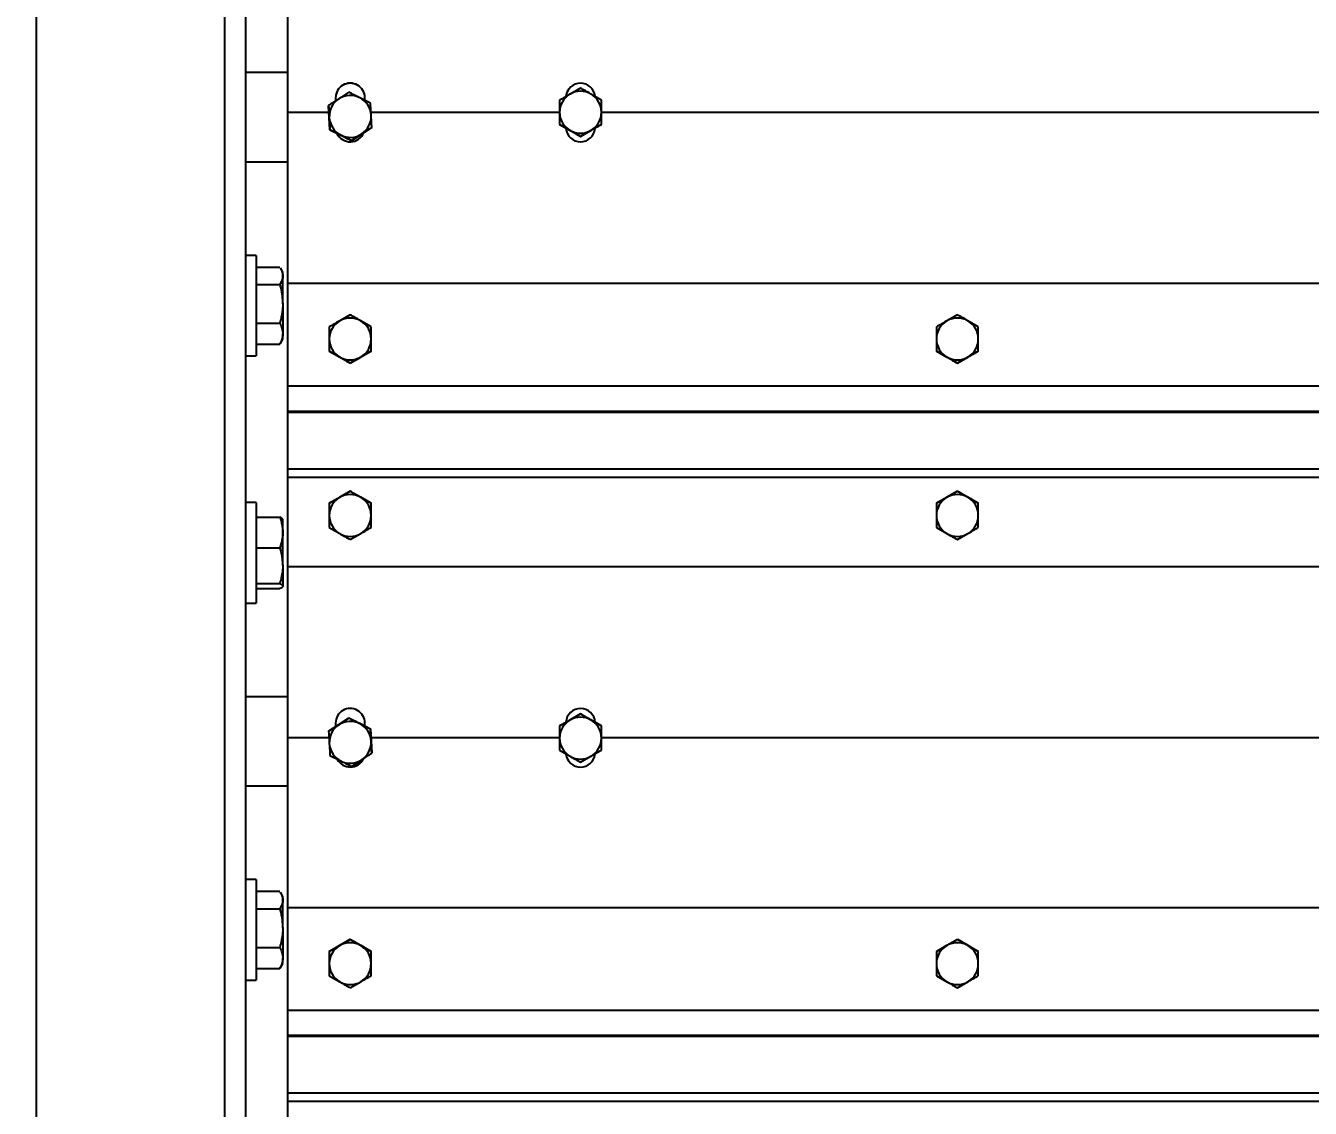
# Model space of a CAD drawing. Header units: millimetres. Extents: x -361 to 14022, y -1822 to 1455.
# Drawn here: x 3756.22 to 3781.78, y 868.5 to 890.03 of the extents above; entities that cross this region are included whole.
import ezdxf

# ---------------------------------------------------------------- set-up
doc = ezdxf.new("R2010")
doc.units = ezdxf.units.MM
doc.styles.add('SLDTEXTSTYLE0', font='TXT', dxfattribs={"width": 0.75})
doc.dimstyles.new('SLDDIMSTYLE0', dxfattribs={"dimtxt": 2.116667, "dimasz": 1.5, "dimexe": 0, "dimexo": 0.0625, "dimgap": 0.529167, "dimtad": 1, "dimdec": 1, "dimlfac": 12, "dimrnd": 1e-09, "dimzin": 4, "dimdsep": 46, "dimtxsty": 'SLDTEXTSTYLE0', "dimsah": 1, "dimcen": 0.09, "dimadec": 0, "dimazin": 1, "dimtfac": 1, "dimtdec": 1, "dimtofl": 0, "dimtmove": 0, "dimatfit": 3, "dimfxl": 1, "dimfrac": 2, "dimtolj": 1, "dimtzin": 12, "dimarcsym": 0})

# ---------------------------------------------------------------- blocks, each defined once
blk = doc.blocks.new('*D21')
at = {"color": 0, "linetype": 'Continuous', "lineweight": -2, "transparency": 16777216}
for p, q in [((3760.528, 949.057), (3750.446, 949.057)), ((3750.446, 947.557), (3750.446, 816.39)), ((3756.361, 814.89), (3750.446, 814.89))]:
    blk.add_line(p, q, dxfattribs=at)
at = {"color": 0, "linetype": 'Continuous', "transparency": 16777216}
for points in [[(3750.196, 947.557), (3750.696, 947.557), (3750.446, 949.057)], [(3750.196, 816.39), (3750.696, 816.39), (3750.446, 814.89)]]:
    blk.add_solid(points, dxfattribs=at)
at = {"layer": 'Defpoints', "color": 0, "linetype": 'Continuous', "transparency": 16777216}
for p in [(3760.591, 949.057), (3750.446, 814.89), (3756.424, 814.89)]:
    blk.add_point(p, dxfattribs=at)
at = {"color": 0, "linetype": 'Continuous', "lineweight": 18, "transparency": 16777216, "insert": (3747.8, 892.975), "char_height": 2.1167, "attachment_point": 2, "rotation": 90, "style": 'SLDTEXTSTYLE0'}
blk.add_mtext('\\A1;1710', dxfattribs=at)

msp = doc.modelspace()

# ---------------------------------------------------------------- linework, layer by layer
at = {"color": 7, "linetype": 'Continuous', "lineweight": 25}
for p, q in [((3756.423854, 949.056984), (3756.423854, 814.890317)), ((3760.173854, 949.056984), (3760.173854, 814.890317)), ((3760.590521, 944.473651), (3760.590521, 819.473651)), ((3761.423854, 891.692066), (3761.423854, 888.309561)), ((3761.423854, 889.103501), (3760.590521, 889.103501)), ((3762.647283, 888.710162), (3762.44591, 888.578949)), ((3767.257188, 888.794225), (3767.048854, 888.674334)), ((3767.673854, 888.553675), (3767.465521, 888.674334)), ((3762.244538, 888.444022), (3762.244538, 888.446969)), ((3762.257824, 888.20384), (3762.244538, 888.444022)), ((3762.382188, 888.600406), (3762.382188, 888.537204)), ((3763.076599, 888.49299), (3762.861941, 888.60196)), ((3762.965521, 888.549378), (3762.965521, 888.600406)), ((3762.251976, 888.309561), (3761.423854, 888.309561)), ((3761.423854, 888.309561), (3761.423854, 884.908311)), ((3762.27111, 887.963657), (3762.257824, 888.20384)), ((3766.840521, 888.309561), (3763.086766, 888.309561)), ((3789.340521, 888.309561), (3767.673854, 888.309561)), ((3762.27111, 887.963657), (3762.27111, 887.966603)), ((3762.27111, 887.966603), (3762.485768, 887.858401)), ((3762.485768, 887.855071), (3762.27111, 887.963657)), ((3762.700426, 887.749431), (3762.901799, 887.881412)), ((3762.901799, 887.878082), (3762.700426, 887.746485)), ((3763.103171, 888.009678), (3762.901799, 887.878082)), ((3763.103171, 888.009678), (3763.103171, 888.012625)), ((3766.840521, 888.072576), (3767.048854, 887.952685)), ((3767.048854, 887.949355), (3766.840521, 888.069629)), ((3767.257188, 887.82908), (3767.048854, 887.949355)), ((3767.257188, 887.832026), (3767.465521, 887.952685)), ((3767.465521, 887.949355), (3767.257188, 887.82908)), ((3767.673854, 888.069629), (3767.465521, 887.949355)), ((3762.501888, 887.846917), (3762.469994, 887.86305)), ((3762.700426, 887.746485), (3762.485768, 887.855071)), ((3762.700426, 887.746485), (3762.700426, 887.749431)), ((3767.257188, 887.82908), (3767.257188, 887.832026)), ((3760.590521, 887.328501), (3761.423854, 887.328501)), ((3760.798854, 885.466001), (3760.590521, 885.466001)), ((3760.798854, 885.466001), (3760.798854, 884.084151)), ((3760.798854, 885.234811), (3761.272644, 885.234811)), ((3761.332188, 885.132667), (3761.28421, 885.215768)), ((3761.332188, 885.059505), (3761.332188, 885.132667)), ((3761.332188, 884.499792), (3761.332188, 885.059505)), ((3760.798854, 884.884198), (3761.272644, 884.884198)), ((3884.757188, 884.908311), (3761.423854, 884.908311)), ((3761.423854, 884.908311), (3761.423854, 882.861482)), ((3761.332188, 884.499792), (3761.332188, 883.906288)), ((3760.798854, 884.115387), (3761.272644, 884.115387)), ((3760.798854, 884.084151), (3760.798854, 883.466001)), ((3762.673854, 884.284582), (3762.465521, 884.16469)), ((3763.090521, 884.044032), (3762.882188, 884.16469)), ((3774.757188, 884.284582), (3774.548854, 884.16469)), ((3775.173854, 884.044032), (3774.965521, 884.16469)), ((3761.28421, 883.716233), (3761.332188, 883.799334)), ((3761.332188, 883.799334), (3761.332188, 883.906288)), ((3760.798854, 883.69719), (3761.272644, 883.69719)), ((3761.272644, 883.69719), (3761.28267, 883.717122)), ((3762.257188, 883.562932), (3762.465521, 883.443041)), ((3762.465521, 883.440033), (3762.257188, 883.560308)), ((3763.090521, 883.560308), (3762.882188, 883.440033)), ((3774.340521, 883.562932), (3774.548854, 883.443041)), ((3774.548854, 883.440033), (3774.340521, 883.560308)), ((3775.173854, 883.560308), (3774.965521, 883.440033)), ((3760.590521, 883.466001), (3760.798854, 883.466001)), ((3762.673854, 883.319758), (3762.465521, 883.440033)), ((3762.673854, 883.322382), (3762.882188, 883.443041)), ((3762.882188, 883.440033), (3762.673854, 883.319758)), ((3762.673854, 883.319758), (3762.673854, 883.322382)), ((3774.757188, 883.319758), (3774.548854, 883.440033)), ((3774.757188, 883.322382), (3774.965521, 883.443041)), ((3774.965521, 883.440033), (3774.757188, 883.319758)), ((3774.757188, 883.319758), (3774.757188, 883.322382)), ((3884.757188, 882.861482), (3761.423854, 882.861482)), ((3761.423854, 882.861482), (3761.423854, 882.361627)), ((3884.757188, 882.361627), (3761.423854, 882.361627)), ((3761.423854, 882.361627), (3761.423854, 882.338157)), ((3884.757188, 882.338157), (3761.423854, 882.338157)), ((3761.423854, 882.338157), (3761.423854, 881.215491)), ((3884.757188, 881.215491), (3761.423854, 881.215491)), ((3761.423854, 881.215491), (3761.423854, 881.04884)), ((3884.757188, 881.04884), (3761.423854, 881.04884)), ((3761.423854, 881.04884), (3761.423854, 881.047697)), ((3884.757188, 881.047697), (3761.423854, 881.047697)), ((3761.423854, 881.047697), (3761.423854, 879.273255)), ((3762.465521, 880.658006), (3762.673854, 880.778276)), ((3762.673854, 880.774787), (3762.465521, 880.654006)), ((3762.673854, 880.778276), (3762.673854, 880.774787)), ((3762.673854, 880.778276), (3762.882188, 880.658006)), ((3774.548854, 880.658006), (3774.757188, 880.778276)), ((3774.757188, 880.774787), (3774.548854, 880.654006)), ((3774.757188, 880.778276), (3774.757188, 880.774787)), ((3774.757188, 880.778276), (3774.965521, 880.658006)), ((3760.798854, 880.549334), (3760.590521, 880.549334)), ((3760.798854, 880.549334), (3760.798854, 879.167485)), ((3762.257188, 880.537736), (3762.465521, 880.658006)), ((3762.882188, 880.658006), (3763.090521, 880.537736)), ((3763.090521, 880.534247), (3762.882188, 880.654006)), ((3774.340521, 880.537736), (3774.548854, 880.658006)), ((3774.965521, 880.658006), (3775.173854, 880.537736)), ((3775.173854, 880.534247), (3774.965521, 880.654006)), ((3760.798854, 880.260802), (3761.272644, 880.260802)), ((3761.332188, 879.955652), (3761.332188, 880.216)), ((3761.332188, 879.294768), (3761.332188, 879.955652)), ((3762.257188, 880.053167), (3762.465521, 879.932386)), ((3774.340521, 880.053167), (3774.548854, 879.932386)), ((3762.673854, 879.812627), (3762.882188, 879.932386)), ((3774.757188, 879.812627), (3774.965521, 879.932386)), ((3760.798854, 879.650502), (3761.272644, 879.650502)), ((3761.332188, 879.294768), (3761.332188, 878.888449)), ((3884.757188, 879.273255), (3761.423854, 879.273255)), ((3761.423854, 879.273255), (3761.423854, 875.869053)), ((3760.798854, 879.167485), (3760.798854, 878.549334)), ((3760.798854, 878.939033), (3761.272644, 878.939033)), ((3760.798854, 878.837865), (3761.272644, 878.837865)), ((3760.590521, 878.549334), (3760.798854, 878.549334)), ((3761.423854, 876.686834), (3760.590521, 876.686834)), ((3762.244538, 876.002068), (3762.44591, 876.133659)), ((3762.382188, 876.161764), (3762.382188, 876.092019)), ((3762.44591, 876.133659), (3762.647283, 876.265251)), ((3762.647283, 876.261332), (3762.44591, 876.129231)), ((3762.647283, 876.265251), (3762.647283, 876.261332)), ((3762.647283, 876.265251), (3762.861941, 876.156669)), ((3762.843322, 876.166087), (3762.8801, 876.147484)), ((3762.861941, 876.156669), (3763.076599, 876.048088)), ((3763.076599, 876.044169), (3762.861941, 876.15224)), ((3762.965521, 876.104275), (3762.965521, 876.161764)), ((3766.840521, 876.10877), (3767.048854, 876.22904)), ((3767.048854, 876.22904), (3767.257188, 876.34931)), ((3767.257188, 876.345392), (3767.048854, 876.224612)), ((3767.257188, 876.34931), (3767.257188, 876.345392)), ((3767.257188, 876.34931), (3767.465521, 876.22904)), ((3767.465521, 876.22904), (3767.673854, 876.10877)), ((3767.673854, 876.104852), (3767.465521, 876.224612)), ((3762.251661, 875.869053), (3761.423854, 875.869053)), ((3761.423854, 875.869053), (3761.423854, 872.489778)), ((3762.244538, 876.002068), (3762.244538, 875.99815)), ((3763.076599, 876.048088), (3763.076599, 876.044169)), ((3763.076599, 876.048088), (3763.089885, 875.807915)), ((3766.840521, 875.869053), (3763.086503, 875.869053)), ((3789.340521, 875.869053), (3767.673854, 875.869053)), ((3763.08957, 875.813605), (3763.090137, 875.803364)), ((3763.089885, 875.807915), (3763.103171, 875.567742)), ((3766.840521, 875.623772), (3767.048854, 875.502992)), ((3762.27111, 875.517804), (3762.485768, 875.408712)), ((3762.700426, 875.300641), (3762.901799, 875.431722)), ((3763.103171, 875.567742), (3763.103171, 875.563824)), ((3767.257188, 875.383232), (3767.465521, 875.502992)), ((3760.590521, 874.911834), (3761.423854, 874.911834)), ((3760.798854, 873.049334), (3760.590521, 873.049334)), ((3760.798854, 873.049334), (3760.798854, 871.667485)), ((3760.798854, 872.818145), (3761.272644, 872.818145)), ((3761.332188, 872.716001), (3761.28421, 872.799101)), ((3761.332188, 872.642838), (3761.332188, 872.716001)), ((3761.332188, 872.083126), (3761.332188, 872.642838)), ((3760.798854, 872.467531), (3761.272644, 872.467531)), ((3884.757188, 872.489778), (3761.423854, 872.489778)), ((3761.423854, 872.489778), (3761.423854, 870.443032)), ((3761.332188, 872.083126), (3761.332188, 871.489622)), ((3762.465521, 871.742178), (3762.673854, 871.862448)), ((3762.673854, 871.858959), (3762.465521, 871.738178)), ((3762.673854, 871.862448), (3762.673854, 871.858959)), ((3762.673854, 871.862448), (3762.882188, 871.742178)), ((3774.548854, 871.742178), (3774.757188, 871.862448)), ((3774.757188, 871.858959), (3774.548854, 871.738178)), ((3774.757188, 871.862448), (3774.757188, 871.858959)), ((3774.757188, 871.862448), (3774.965521, 871.742178)), ((3760.798854, 871.69872), (3761.272644, 871.69872)), ((3760.798854, 871.667485), (3760.798854, 871.049334)), ((3762.257188, 871.621908), (3762.465521, 871.742178)), ((3762.882188, 871.742178), (3763.090521, 871.621908)), ((3763.090521, 871.618419), (3762.882188, 871.738178)), ((3774.340521, 871.621908), (3774.548854, 871.742178)), ((3774.965521, 871.742178), (3775.173854, 871.621908)), ((3775.173854, 871.618419), (3774.965521, 871.738178)), ((3760.798854, 871.280523), (3761.272644, 871.280523)), ((3761.272644, 871.280523), (3761.28267, 871.300456)), ((3761.28421, 871.299566), (3761.332188, 871.382667)), ((3761.332188, 871.382667), (3761.332188, 871.489622)), ((3760.590521, 871.049334), (3760.798854, 871.049334)), ((3762.257188, 871.137339), (3762.465521, 871.016558)), ((3762.673854, 870.896799), (3762.882188, 871.016558)), ((3774.340521, 871.137339), (3774.548854, 871.016558)), ((3774.757188, 870.896799), (3774.965521, 871.016558)), ((3884.757188, 870.443032), (3761.423854, 870.443032)), ((3761.423854, 870.443032), (3761.423854, 869.950482)), ((3884.757188, 869.950482), (3761.423854, 869.950482)), ((3761.423854, 869.950482), (3761.423854, 869.929013)), ((3884.757188, 869.929013), (3761.423854, 869.929013)), ((3761.423854, 869.929013), (3761.423854, 868.799046)), ((3884.757188, 868.799046), (3761.423854, 868.799046)), ((3761.423854, 868.799046), (3761.423854, 868.633247)), ((3884.757188, 868.633247), (3761.423854, 868.633247)), ((3761.423854, 868.633247), (3761.423854, 866.858733))]:
    msp.add_line(p, q, dxfattribs=at)
for centre, radius, start, end in [((3762.673855, 888.23014), 0.416685, 63.1672866, 123.1643271), ((3767.257162, 888.313505), 0.416641, 119.9979362, 179.999425), ((3767.257188, 888.313469), 0.416685, 60.0014888, 119.9985112), ((3767.257214, 888.313505), 0.416641, 0.000575, 60.0020638), ((3762.673826, 888.230178), 0.416638, 123.1638654, 183.1656296), ((3762.673878, 888.230175), 0.416644, 3.1667725, 63.1679678), ((3762.673831, 888.230186), 0.416644, 183.1667725, 243.1679678), ((3762.673883, 888.230183), 0.416638, 303.1638654, 3.1656296), ((3767.257162, 888.313514), 0.416641, 180.000575, 240.0020638), ((3767.257214, 888.313514), 0.416641, 299.9979362, 359.999425), ((3762.673854, 888.230221), 0.416685, 243.1672866, 303.1643271), ((3767.257188, 888.31355), 0.416685, 240.0014888, 299.9985112), ((3762.673828, 883.803862), 0.416641, 119.9979362, 179.999425), ((3762.673854, 883.803825), 0.416685, 60.0014888, 119.9985112), ((3762.67388, 883.803862), 0.416641, 0.000575, 60.0020638), ((3774.757162, 883.803862), 0.416641, 119.9979362, 179.999425), ((3774.757188, 883.803825), 0.416685, 60.0014888, 119.9985112), ((3774.757214, 883.803862), 0.416641, 0.000575, 60.0020638), ((3762.673828, 883.80387), 0.416641, 180.000575, 240.0020638), ((3762.67388, 883.80387), 0.416641, 299.9979362, 359.999425), ((3774.757162, 883.80387), 0.416641, 180.000575, 240.0020638), ((3774.757214, 883.80387), 0.416641, 299.9979362, 359.999425), ((3762.673854, 883.803907), 0.416685, 240.0014888, 299.9985112), ((3774.757188, 883.803907), 0.416685, 240.0014888, 299.9985112), ((3762.673808, 880.293189), 0.416621, 119.9963499, 179.9989831), ((3762.673854, 880.293124), 0.4167, 60.0026331, 119.9973669), ((3762.6739, 880.293189), 0.416621, 0.0010169, 60.0036501), ((3774.757142, 880.293189), 0.416621, 119.9963499, 179.9989831), ((3774.757188, 880.293124), 0.4167, 60.0026331, 119.9973669), ((3774.757234, 880.293189), 0.416621, 0.0010169, 60.0036501), ((3762.673808, 880.293204), 0.416621, 180.0010169, 240.0036501), ((3762.6739, 880.293204), 0.416621, 299.9963499, 359.9989831), ((3774.757142, 880.293204), 0.416621, 180.0010169, 240.0036501), ((3774.757234, 880.293204), 0.416621, 299.9963499, 359.9989831), ((3762.673854, 880.293268), 0.4167, 240.0026331, 299.9973669), ((3774.757188, 880.293268), 0.4167, 240.0026331, 299.9973669), ((3762.673804, 875.780471), 0.416616, 123.1622441, 183.1653642), ((3762.673855, 875.780404), 0.4167, 63.1682947, 123.1630606), ((3762.673896, 875.780466), 0.416626, 3.1673857, 63.1694997), ((3767.257142, 875.863794), 0.416621, 119.9963499, 179.9989831), ((3767.257188, 875.86373), 0.4167, 60.0026331, 119.9973669), ((3767.257234, 875.863794), 0.416621, 0.0010169, 60.0036501), ((3767.257142, 875.863809), 0.416621, 180.0010169, 240.0036501), ((3767.257234, 875.863809), 0.416621, 299.9963499, 359.9989831), ((3762.673813, 875.780486), 0.416626, 183.1673857, 243.1694997), ((3762.673905, 875.780481), 0.416616, 303.1622441, 3.1653642), ((3762.673854, 875.780548), 0.4167, 243.1682947, 303.1630606), ((3767.257188, 875.863874), 0.4167, 240.0026331, 299.9973669), ((3762.673854, 871.377296), 0.4167, 60.0026331, 119.9973669), ((3774.757188, 871.377296), 0.4167, 60.0026331, 119.9973669), ((3762.673808, 871.377361), 0.416621, 119.9963499, 179.9989831), ((3762.6739, 871.377361), 0.416621, 0.0010169, 60.0036501), ((3774.757142, 871.377361), 0.416621, 119.9963499, 179.9989831), ((3774.757234, 871.377361), 0.416621, 0.0010169, 60.0036501), ((3762.673808, 871.377376), 0.416621, 180.0010169, 240.0036501), ((3762.6739, 871.377376), 0.416621, 299.9963499, 359.9989831), ((3774.757142, 871.377376), 0.416621, 180.0010169, 240.0036501), ((3774.757234, 871.377376), 0.416621, 299.9963499, 359.9989831), ((3762.673854, 871.37744), 0.4167, 240.0026331, 299.9973669), ((3774.757188, 871.37744), 0.4167, 240.0026331, 299.9973669)]:
    msp.add_arc(centre, radius, start, end, dxfattribs=at)
for centre, major_axis, ratio, start_param, end_param in [((3762.673854, 888.600406), (0.291667, 0), 0.99718384, 0, 3.141592654), ((3762.673854, 888.599517), (0.291667, 0), 0.99718384, 0, 3.141592654), ((3767.257188, 888.600406), (0.291667, 0), 0.99718384, 0.110352693, 3.031165251), ((3767.257188, 888.599517), (0.291667, 0), 0.99718384, 0.118638052, 3.016266016), ((3762.673854, 888.017104), (0, 0.292457), 0.997297519, 2.006449, 4.33903364), ((3767.257188, 888.017104), (0, 0.292457), 0.997297519, 1.661942553, 4.621242753), ((3762.673854, 876.161764), (0, 0.292711), 0.99643242, 4.71238898, 7.853981634), ((3767.257188, 876.161764), (0, 0.292711), 0.99643242, 4.779209725, 7.787160889), ((3762.673854, 875.578485), (0.291667, 0), 0.996231549, 3.634277167, 5.819459533), ((3762.673854, 875.579668), (0.291667, 0), 0.996231549, 3.63925392, 5.81423334), ((3767.257188, 875.578485), (0.291667, 0), 0.996231549, 3.25862292, 6.166055172), ((3767.257188, 875.579668), (0.291667, 0), 0.996231549, 3.263717215, 6.160960586)]:
    msp.add_ellipse(centre, major_axis=major_axis, ratio=ratio, start_param=start_param, end_param=end_param, dxfattribs=at)
for points, knots in [([(3762.861941, 888.60196), (3762.856852, 888.604534), (3762.784365, 888.641196), (3762.71333, 888.676934), (3762.647283, 888.710162)], [0, 0, 0, 0, 0.070200577, 1, 1, 1, 1]), ([(3767.048854, 888.674334), (3767.043916, 888.671483), (3766.973564, 888.630862), (3766.904623, 888.590865), (3766.840521, 888.553675)], [0, 0, 0, 0, 0.070200577, 1, 1, 1, 1]), ([(3767.465521, 888.674334), (3767.460582, 888.677185), (3767.390231, 888.717795), (3767.321289, 888.7574), (3767.257188, 888.794225)], [0, 0, 0, 0, 0.070200577, 1, 1, 1, 1]), ([(3762.44591, 888.578949), (3762.441136, 888.575829), (3762.373135, 888.531385), (3762.306498, 888.487641), (3762.244538, 888.446969)], [0, 0, 0, 0, 0.0702005767, 1, 1, 1, 1]), ([(3762.244538, 888.446969), (3762.247904, 888.386274), (3762.252286, 888.307261), (3762.256781, 888.226008), (3762.257824, 888.20717)], [0, 0, 0, 0, 0.768150728, 1, 1, 1, 1]), ([(3763.089885, 888.253191), (3763.088843, 888.27203), (3763.084347, 888.353282), (3763.079965, 888.432296), (3763.076599, 888.49299)], [0, 0, 0, 0, 0.231849273, 1, 1, 1, 1]), ([(3766.840521, 888.553675), (3766.840521, 888.492888), (3766.840521, 888.413753), (3766.840521, 888.332377), (3766.840521, 888.313509)], [0, 0, 0, 0, 0.7681507276, 1, 1, 1, 1]), ([(3767.673854, 888.313509), (3767.673854, 888.332377), (3767.673854, 888.413753), (3767.673854, 888.492888), (3767.673854, 888.553675)], [0, 0, 0, 0, 0.231849273, 1, 1, 1, 1]), ([(3762.257824, 888.20717), (3762.261373, 888.142963), (3762.265871, 888.061585), (3762.270197, 887.983153), (3762.27111, 887.966603)], [0, 0, 0, 0, 0.788999238, 1, 1, 1, 1]), ([(3763.103171, 888.012625), (3763.102258, 888.029174), (3763.097932, 888.107606), (3763.093434, 888.188984), (3763.089885, 888.253191)], [0, 0, 0, 0, 0.211000762, 1, 1, 1, 1]), ([(3766.840521, 888.313509), (3766.840521, 888.249204), (3766.840521, 888.167702), (3766.840521, 888.08915), (3766.840521, 888.072576)], [0, 0, 0, 0, 0.7889992377, 1, 1, 1, 1]), ([(3767.673854, 888.072576), (3767.673854, 888.08915), (3767.673854, 888.167702), (3767.673854, 888.249204), (3767.673854, 888.313509)], [0, 0, 0, 0, 0.211000762, 1, 1, 1, 1]), ([(3762.901799, 887.881412), (3762.906572, 887.884531), (3762.974574, 887.928964), (3763.041211, 887.972316), (3763.103171, 888.012625)], [0, 0, 0, 0, 0.070200577, 1, 1, 1, 1]), ([(3767.048854, 887.952685), (3767.053793, 887.949833), (3767.124145, 887.909212), (3767.193086, 887.869215), (3767.257188, 887.832026)], [0, 0, 0, 0, 0.070200577, 1, 1, 1, 1]), ([(3767.465521, 887.952685), (3767.47046, 887.955536), (3767.540812, 887.996146), (3767.609753, 888.035751), (3767.673854, 888.072576)], [0, 0, 0, 0, 0.070200577, 1, 1, 1, 1]), ([(3762.485768, 887.858401), (3762.490857, 887.855827), (3762.563344, 887.819153), (3762.634379, 887.783024), (3762.700426, 887.749431)], [0, 0, 0, 0, 0.070200577, 1, 1, 1, 1]), ([(3761.332188, 885.059505), (3761.332117, 885.055349), (3761.331578, 885.023882), (3761.318574, 884.96455), (3761.288047, 884.911145), (3761.272644, 884.884198)], [0, 0, 0, 0, 0.070085768, 0.530782234, 1, 1, 1, 1]), ([(3761.28267, 885.214879), (3761.295222, 885.192999), (3761.32442, 885.142106), (3761.329367, 885.089497), (3761.332188, 885.059505)], [0, 0, 0, 0, 0.429905961, 1, 1, 1, 1]), ([(3761.272644, 884.884198), (3761.279291, 884.860591), (3761.314516, 884.73549), (3761.324273, 884.605364), (3761.332188, 884.499792)], [0, 0, 0, 0, 0.188696452, 1, 1, 1, 1]), ([(3761.332188, 884.499792), (3761.331626, 884.471913), (3761.329008, 884.341864), (3761.297442, 884.21503), (3761.272644, 884.115387)], [0, 0, 0, 0, 0.214377504, 1, 1, 1, 1]), ([(3761.272644, 884.115387), (3761.289286, 884.081428), (3761.322876, 884.012889), (3761.329065, 883.942036), (3761.332188, 883.906288)], [0, 0, 0, 0, 0.495457963, 1, 1, 1, 1]), ([(3762.465521, 884.16469), (3762.460582, 884.161839), (3762.390231, 884.121218), (3762.321289, 884.081221), (3762.257188, 884.044032)], [0, 0, 0, 0, 0.0702005767, 1, 1, 1, 1]), ([(3762.257188, 884.044032), (3762.257188, 883.983244), (3762.257188, 883.90411), (3762.257188, 883.822733), (3762.257188, 883.803866)], [0, 0, 0, 0, 0.768150727, 1, 1, 1, 1]), ([(3762.882188, 884.16469), (3762.877249, 884.167541), (3762.806897, 884.208151), (3762.737956, 884.247757), (3762.673854, 884.284582)], [0, 0, 0, 0, 0.070200577, 1, 1, 1, 1]), ([(3763.090521, 883.803866), (3763.090521, 883.822733), (3763.090521, 883.90411), (3763.090521, 883.983244), (3763.090521, 884.044032)], [0, 0, 0, 0, 0.231849273, 1, 1, 1, 1]), ([(3774.548854, 884.16469), (3774.543916, 884.161839), (3774.473564, 884.121218), (3774.404623, 884.081221), (3774.340521, 884.044032)], [0, 0, 0, 0, 0.070200577, 1, 1, 1, 1]), ([(3774.340521, 884.044032), (3774.340521, 883.983244), (3774.340521, 883.90411), (3774.340521, 883.822733), (3774.340521, 883.803866)], [0, 0, 0, 0, 0.768150727, 1, 1, 1, 1]), ([(3774.965521, 884.16469), (3774.960582, 884.167541), (3774.890231, 884.208151), (3774.821289, 884.247757), (3774.757188, 884.284582)], [0, 0, 0, 0, 0.070200577, 1, 1, 1, 1]), ([(3775.173854, 883.803866), (3775.173854, 883.822733), (3775.173854, 883.90411), (3775.173854, 883.983244), (3775.173854, 884.044032)], [0, 0, 0, 0, 0.231849273, 1, 1, 1, 1]), ([(3761.332188, 883.906288), (3761.332117, 883.901332), (3761.331578, 883.863799), (3761.318574, 883.793031), (3761.288047, 883.729331), (3761.272644, 883.69719)], [0, 0, 0, 0, 0.070085768, 0.530782234, 1, 1, 1, 1]), ([(3762.257188, 883.803866), (3762.257188, 883.739561), (3762.257188, 883.658058), (3762.257188, 883.579507), (3762.257188, 883.562932)], [0, 0, 0, 0, 0.7889992378, 1, 1, 1, 1]), ([(3763.090521, 883.562932), (3763.090521, 883.579507), (3763.090521, 883.658058), (3763.090521, 883.739561), (3763.090521, 883.803866)], [0, 0, 0, 0, 0.211000762, 1, 1, 1, 1]), ([(3774.340521, 883.803866), (3774.340521, 883.739561), (3774.340521, 883.658058), (3774.340521, 883.579507), (3774.340521, 883.562932)], [0, 0, 0, 0, 0.7889992378, 1, 1, 1, 1]), ([(3775.173854, 883.562932), (3775.173854, 883.579507), (3775.173854, 883.658058), (3775.173854, 883.739561), (3775.173854, 883.803866)], [0, 0, 0, 0, 0.211000762, 1, 1, 1, 1]), ([(3762.882188, 883.443041), (3762.887127, 883.445892), (3762.957478, 883.486502), (3763.02642, 883.526107), (3763.090521, 883.562932)], [0, 0, 0, 0, 0.070200577, 1, 1, 1, 1]), ([(3774.965521, 883.443041), (3774.97046, 883.445892), (3775.040812, 883.486502), (3775.109753, 883.526107), (3775.173854, 883.562932)], [0, 0, 0, 0, 0.070200577, 1, 1, 1, 1]), ([(3762.465521, 883.443041), (3762.47046, 883.440189), (3762.540812, 883.399568), (3762.609753, 883.359571), (3762.673854, 883.322382)], [0, 0, 0, 0, 0.070200577, 1, 1, 1, 1]), ([(3774.548854, 883.443041), (3774.553793, 883.440189), (3774.624145, 883.399568), (3774.693086, 883.359571), (3774.757188, 883.322382)], [0, 0, 0, 0, 0.070200577, 1, 1, 1, 1]), ([(3762.882188, 880.654006), (3762.877249, 880.656858), (3762.806897, 880.697479), (3762.737956, 880.737539), (3762.673854, 880.774787)], [0, 0, 0, 0, 0.070200577, 1, 1, 1, 1]), ([(3774.965521, 880.654006), (3774.960582, 880.656858), (3774.890231, 880.697479), (3774.821289, 880.737539), (3774.757188, 880.774787)], [0, 0, 0, 0, 0.070200577, 1, 1, 1, 1]), ([(3762.465521, 880.654006), (3762.460582, 880.651156), (3762.390231, 880.610549), (3762.321289, 880.57101), (3762.257188, 880.534247)], [0, 0, 0, 0, 0.070200577, 1, 1, 1, 1]), ([(3762.257188, 880.534247), (3762.257188, 880.473096), (3762.257188, 880.393488), (3762.257188, 880.312072), (3762.257188, 880.293196)], [0, 0, 0, 0, 0.768150727, 1, 1, 1, 1]), ([(3763.090521, 880.293196), (3763.090521, 880.312072), (3763.090521, 880.393488), (3763.090521, 880.473096), (3763.090521, 880.534247)], [0, 0, 0, 0, 0.231849273, 1, 1, 1, 1]), ([(3774.548854, 880.654006), (3774.543916, 880.651156), (3774.473564, 880.610549), (3774.404623, 880.57101), (3774.340521, 880.534247)], [0, 0, 0, 0, 0.070200577, 1, 1, 1, 1]), ([(3774.340521, 880.534247), (3774.340521, 880.473096), (3774.340521, 880.393488), (3774.340521, 880.312072), (3774.340521, 880.293196)], [0, 0, 0, 0, 0.768150727, 1, 1, 1, 1]), ([(3775.173854, 880.293196), (3775.173854, 880.312072), (3775.173854, 880.393488), (3775.173854, 880.473096), (3775.173854, 880.534247)], [0, 0, 0, 0, 0.231849273, 1, 1, 1, 1]), ([(3761.272644, 880.260802), (3761.289286, 880.211245), (3761.322876, 880.11122), (3761.329065, 880.007821), (3761.332188, 879.955652)], [0, 0, 0, 0, 0.495457963, 1, 1, 1, 1]), ([(3761.332188, 880.210218), (3761.332117, 880.211417), (3761.331578, 880.220497), (3761.318574, 880.237617), (3761.288047, 880.253027), (3761.272644, 880.260802)], [0, 0, 0, 0, 0.070085768, 0.530782234, 1, 1, 1, 1]), ([(3762.257188, 880.293196), (3762.257188, 880.229006), (3762.257188, 880.14765), (3762.257188, 880.069629), (3762.257188, 880.053167)], [0, 0, 0, 0, 0.788999238, 1, 1, 1, 1]), ([(3763.090521, 880.053167), (3763.090521, 880.069629), (3763.090521, 880.14765), (3763.090521, 880.229006), (3763.090521, 880.293196)], [0, 0, 0, 0, 0.2110007622, 1, 1, 1, 1]), ([(3774.340521, 880.293196), (3774.340521, 880.229006), (3774.340521, 880.14765), (3774.340521, 880.069629), (3774.340521, 880.053167)], [0, 0, 0, 0, 0.788999238, 1, 1, 1, 1]), ([(3775.173854, 880.053167), (3775.173854, 880.069629), (3775.173854, 880.14765), (3775.173854, 880.229006), (3775.173854, 880.293196)], [0, 0, 0, 0, 0.2110007622, 1, 1, 1, 1]), ([(3761.332188, 879.955652), (3761.332117, 879.948419), (3761.331578, 879.893645), (3761.318574, 879.790369), (3761.288047, 879.697408), (3761.272644, 879.650502)], [0, 0, 0, 0, 0.070085768, 0.530782234, 1, 1, 1, 1]), ([(3762.882188, 879.932386), (3762.887127, 879.935238), (3762.957478, 879.975859), (3763.02642, 880.015919), (3763.090521, 880.053167)], [0, 0, 0, 0, 0.0702005767, 1, 1, 1, 1]), ([(3774.965521, 879.932386), (3774.97046, 879.935238), (3775.040812, 879.975859), (3775.109753, 880.015919), (3775.173854, 880.053167)], [0, 0, 0, 0, 0.070200577, 1, 1, 1, 1]), ([(3762.465521, 879.932386), (3762.47046, 879.929536), (3762.540812, 879.888929), (3762.609753, 879.84939), (3762.673854, 879.812627)], [0, 0, 0, 0, 0.070200577, 1, 1, 1, 1]), ([(3774.548854, 879.932386), (3774.553793, 879.929536), (3774.624145, 879.888929), (3774.693086, 879.84939), (3774.757188, 879.812627)], [0, 0, 0, 0, 0.070200577, 1, 1, 1, 1]), ([(3761.272644, 879.650502), (3761.279291, 879.628656), (3761.314516, 879.512885), (3761.324273, 879.392465), (3761.332188, 879.294768)], [0, 0, 0, 0, 0.188696452, 1, 1, 1, 1]), ([(3761.332188, 879.294768), (3761.331626, 879.268968), (3761.329008, 879.148619), (3761.297442, 879.031245), (3761.272644, 878.939033)], [0, 0, 0, 0, 0.214377504, 1, 1, 1, 1]), ([(3761.272644, 878.939033), (3761.289286, 878.930818), (3761.322876, 878.914238), (3761.329065, 878.897097), (3761.332188, 878.888449)], [0, 0, 0, 0, 0.495457963, 1, 1, 1, 1]), ([(3761.332188, 878.888449), (3761.332117, 878.887251), (3761.331578, 878.878171), (3761.318574, 878.861051), (3761.288047, 878.845641), (3761.272644, 878.837865)], [0, 0, 0, 0, 0.070085768, 0.530782234, 1, 1, 1, 1]), ([(3762.44591, 876.129231), (3762.441136, 876.126112), (3762.373135, 876.081682), (3762.306498, 876.038397), (3762.244538, 875.99815)], [0, 0, 0, 0, 0.070200577, 1, 1, 1, 1]), ([(3762.861941, 876.15224), (3762.856852, 876.154815), (3762.784365, 876.191489), (3762.71333, 876.227681), (3762.647283, 876.261332)], [0, 0, 0, 0, 0.070200577, 1, 1, 1, 1]), ([(3767.048854, 876.224612), (3767.043916, 876.221761), (3766.973564, 876.181155), (3766.904623, 876.141616), (3766.840521, 876.104852)], [0, 0, 0, 0, 0.0702005767, 1, 1, 1, 1]), ([(3767.465521, 876.224612), (3767.460582, 876.227463), (3767.390231, 876.268084), (3767.321289, 876.308144), (3767.257188, 876.345392)], [0, 0, 0, 0, 0.0702005767, 1, 1, 1, 1]), ([(3762.244538, 875.99815), (3762.247904, 875.937092), (3762.252286, 875.857606), (3762.256781, 875.776314), (3762.257824, 875.757467)], [0, 0, 0, 0, 0.768150728, 1, 1, 1, 1]), ([(3763.089885, 875.803486), (3763.088843, 875.822333), (3763.084347, 875.903625), (3763.079965, 875.983112), (3763.076599, 876.044169)], [0, 0, 0, 0, 0.231849273, 1, 1, 1, 1]), ([(3766.840521, 876.104852), (3766.840521, 876.043702), (3766.840521, 875.964094), (3766.840521, 875.882678), (3766.840521, 875.863802)], [0, 0, 0, 0, 0.768150728, 1, 1, 1, 1]), ([(3766.840521, 875.863802), (3766.840521, 875.799612), (3766.840521, 875.718256), (3766.840521, 875.640235), (3766.840521, 875.623772)], [0, 0, 0, 0, 0.788999238, 1, 1, 1, 1]), ([(3767.673854, 875.863802), (3767.673854, 875.882678), (3767.673854, 875.964094), (3767.673854, 876.043702), (3767.673854, 876.104852)], [0, 0, 0, 0, 0.2318492728, 1, 1, 1, 1]), ([(3767.673854, 875.623772), (3767.673854, 875.640235), (3767.673854, 875.718256), (3767.673854, 875.799612), (3767.673854, 875.863802)], [0, 0, 0, 0, 0.211000762, 1, 1, 1, 1]), ([(3762.257824, 875.757467), (3762.261373, 875.693375), (3762.265871, 875.612143), (3762.270197, 875.534241), (3762.27111, 875.517804)], [0, 0, 0, 0, 0.788999238, 1, 1, 1, 1]), ([(3763.103171, 875.563824), (3763.102258, 875.580261), (3763.097932, 875.658162), (3763.093434, 875.739394), (3763.089885, 875.803486)], [0, 0, 0, 0, 0.211000762, 1, 1, 1, 1]), ([(3767.465521, 875.502992), (3767.47046, 875.505843), (3767.540812, 875.546465), (3767.609753, 875.586524), (3767.673854, 875.623772)], [0, 0, 0, 0, 0.070200577, 1, 1, 1, 1]), ([(3762.485768, 875.408712), (3762.490857, 875.406139), (3762.563344, 875.369479), (3762.634379, 875.333808), (3762.700426, 875.300641)], [0, 0, 0, 0, 0.070200577, 1, 1, 1, 1]), ([(3762.901799, 875.431722), (3762.906572, 875.434842), (3762.974574, 875.479286), (3763.041211, 875.523092), (3763.103171, 875.563824)], [0, 0, 0, 0, 0.070200577, 1, 1, 1, 1]), ([(3767.048854, 875.502992), (3767.053793, 875.500141), (3767.124145, 875.459535), (3767.193086, 875.419996), (3767.257188, 875.383232)], [0, 0, 0, 0, 0.0702005767, 1, 1, 1, 1]), ([(3761.28267, 872.798212), (3761.295222, 872.776333), (3761.32442, 872.725439), (3761.329367, 872.67283), (3761.332188, 872.642838)], [0, 0, 0, 0, 0.429905961, 1, 1, 1, 1]), ([(3761.332188, 872.642838), (3761.332117, 872.638683), (3761.331578, 872.607215), (3761.318574, 872.547884), (3761.288047, 872.494478), (3761.272644, 872.467531)], [0, 0, 0, 0, 0.070085768, 0.530782234, 1, 1, 1, 1]), ([(3761.272644, 872.467531), (3761.279291, 872.443925), (3761.314516, 872.318823), (3761.324273, 872.188697), (3761.332188, 872.083126)], [0, 0, 0, 0, 0.188696452, 1, 1, 1, 1]), ([(3761.332188, 872.083126), (3761.331626, 872.055246), (3761.329008, 871.925197), (3761.297442, 871.798364), (3761.272644, 871.69872)], [0, 0, 0, 0, 0.214377504, 1, 1, 1, 1]), ([(3762.882188, 871.738178), (3762.877249, 871.74103), (3762.806897, 871.781651), (3762.737956, 871.821711), (3762.673854, 871.858959)], [0, 0, 0, 0, 0.070200577, 1, 1, 1, 1]), ([(3774.965521, 871.738178), (3774.960582, 871.74103), (3774.890231, 871.781651), (3774.821289, 871.821711), (3774.757188, 871.858959)], [0, 0, 0, 0, 0.070200577, 1, 1, 1, 1]), ([(3761.272644, 871.69872), (3761.289286, 871.664762), (3761.322876, 871.596222), (3761.329065, 871.52537), (3761.332188, 871.489622)], [0, 0, 0, 0, 0.495457963, 1, 1, 1, 1]), ([(3762.465521, 871.738178), (3762.460582, 871.735328), (3762.390231, 871.694721), (3762.321289, 871.655182), (3762.257188, 871.618419)], [0, 0, 0, 0, 0.070200577, 1, 1, 1, 1]), ([(3762.257188, 871.618419), (3762.257188, 871.557268), (3762.257188, 871.47766), (3762.257188, 871.396244), (3762.257188, 871.377368)], [0, 0, 0, 0, 0.768150727, 1, 1, 1, 1]), ([(3763.090521, 871.377368), (3763.090521, 871.396244), (3763.090521, 871.47766), (3763.090521, 871.557268), (3763.090521, 871.618419)], [0, 0, 0, 0, 0.231849273, 1, 1, 1, 1]), ([(3774.548854, 871.738178), (3774.543916, 871.735328), (3774.473564, 871.694721), (3774.404623, 871.655182), (3774.340521, 871.618419)], [0, 0, 0, 0, 0.070200577, 1, 1, 1, 1]), ([(3774.340521, 871.618419), (3774.340521, 871.557268), (3774.340521, 871.47766), (3774.340521, 871.396244), (3774.340521, 871.377368)], [0, 0, 0, 0, 0.768150727, 1, 1, 1, 1]), ([(3775.173854, 871.377368), (3775.173854, 871.396244), (3775.173854, 871.47766), (3775.173854, 871.557268), (3775.173854, 871.618419)], [0, 0, 0, 0, 0.231849273, 1, 1, 1, 1]), ([(3761.332188, 871.489622), (3761.332117, 871.484666), (3761.331578, 871.447132), (3761.318574, 871.376364), (3761.288047, 871.312665), (3761.272644, 871.280523)], [0, 0, 0, 0, 0.070085768, 0.530782234, 1, 1, 1, 1]), ([(3762.257188, 871.377368), (3762.257188, 871.313178), (3762.257188, 871.231822), (3762.257188, 871.153801), (3762.257188, 871.137339)], [0, 0, 0, 0, 0.7889992378, 1, 1, 1, 1]), ([(3763.090521, 871.137339), (3763.090521, 871.153801), (3763.090521, 871.231822), (3763.090521, 871.313178), (3763.090521, 871.377368)], [0, 0, 0, 0, 0.211000762, 1, 1, 1, 1]), ([(3774.340521, 871.377368), (3774.340521, 871.313178), (3774.340521, 871.231822), (3774.340521, 871.153801), (3774.340521, 871.137339)], [0, 0, 0, 0, 0.7889992378, 1, 1, 1, 1]), ([(3775.173854, 871.137339), (3775.173854, 871.153801), (3775.173854, 871.231822), (3775.173854, 871.313178), (3775.173854, 871.377368)], [0, 0, 0, 0, 0.211000762, 1, 1, 1, 1]), ([(3762.465521, 871.016558), (3762.47046, 871.013708), (3762.540812, 870.973101), (3762.609753, 870.933562), (3762.673854, 870.896799)], [0, 0, 0, 0, 0.070200577, 1, 1, 1, 1]), ([(3762.882188, 871.016558), (3762.887127, 871.01941), (3762.957478, 871.060031), (3763.02642, 871.100091), (3763.090521, 871.137339)], [0, 0, 0, 0, 0.070200577, 1, 1, 1, 1]), ([(3774.548854, 871.016558), (3774.553793, 871.013708), (3774.624145, 870.973101), (3774.693086, 870.933562), (3774.757188, 870.896799)], [0, 0, 0, 0, 0.070200577, 1, 1, 1, 1]), ([(3774.965521, 871.016558), (3774.97046, 871.01941), (3775.040812, 871.060031), (3775.109753, 871.100091), (3775.173854, 871.137339)], [0, 0, 0, 0, 0.070200577, 1, 1, 1, 1])]:
    msp.add_open_spline(points, degree=3, knots=knots, dxfattribs=at)

# ---------------------------------------------------------------- dimensions: what is measured, and where the dimension line sits
at = {"color": 7, "linetype": 'Continuous', "lineweight": 18}
dim = msp.add_linear_dim(base=(3750.445608, 814.890317), p1=(3760.590521, 949.056984), p2=(3756.423854, 814.890317), angle=90, text='1710', dimstyle='SLDDIMSTYLE0', dxfattribs=at)
dim.commit()
dim.dimension.update_dxf_attribs({"geometry": '*D21', "text_midpoint": (3750.445608, 892.974839), "dimtype": 160})

doc.saveas('drawing.dxf')
